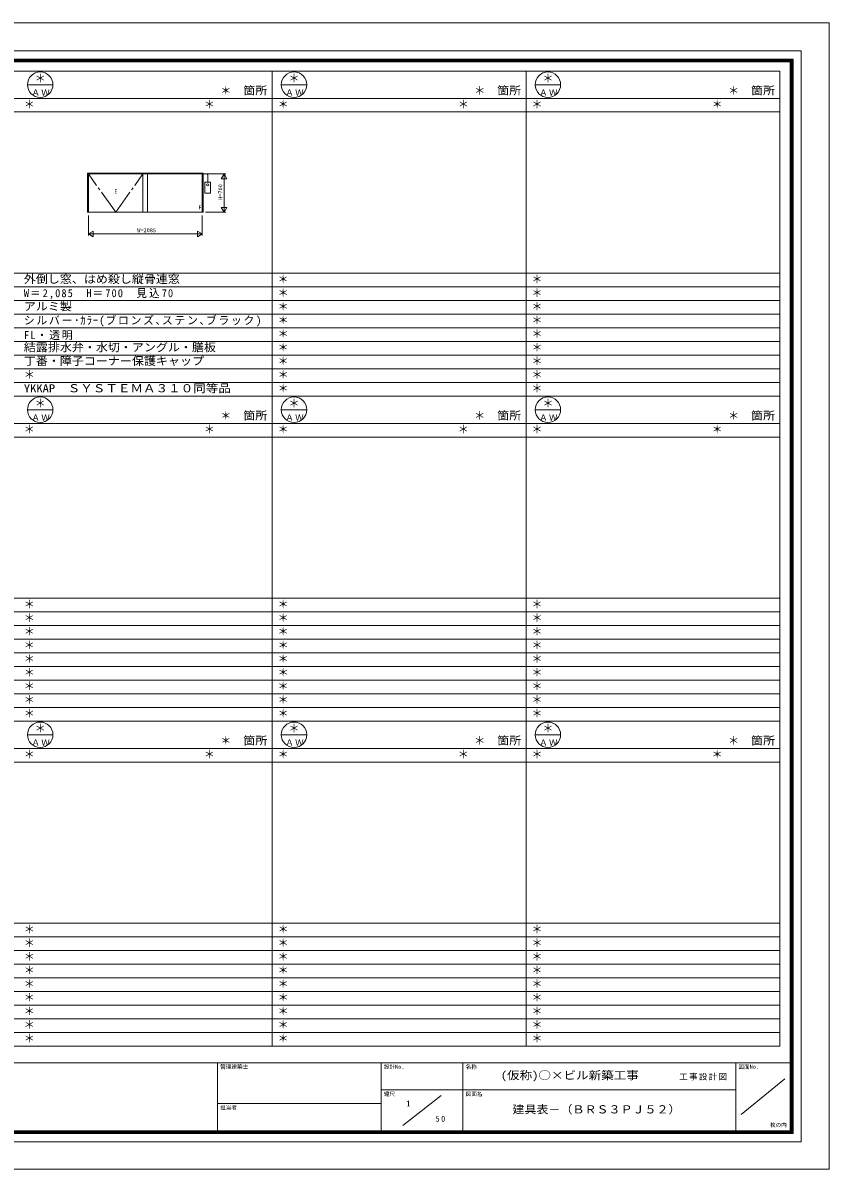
# Model space of a CAD drawing. Units: millimetres, scale not verified. Extents: x -14850 to 14850, y -10500 to 10500.
# Drawn here: x 84 to 14850, y -10500 to 10500 of the extents above; entities that cross this region are included whole.
import ezdxf
from ezdxf.enums import TextEntityAlignment as Align

# ---------------------------------------------------------------- set-up
doc = ezdxf.new("R2010")
doc.units = ezdxf.units.MM
doc.header["$LTSCALE"] = 50
doc.linetypes.add('CHAIN2', pattern=[12, 9, -1, 1, -1])
doc.linetypes.add('DASHED3', pattern=[4, 3, -1])
doc.layers.add('0-0_0', color=7, linetype='Continuous')
for name, color, linetype, lineweight in [('0-1_USER1', 7, 'Continuous', 9), ('0-2_YKK_ZWAK', 4, 'Continuous', 9), ('0-3_YKK_11', 3, 'Continuous', 9), ('0-4_YKK_12', 2, 'Continuous', 9)]:
    doc.layers.add(name, color=color, linetype=linetype, lineweight=lineweight)
doc.styles.add('ＭＳ ゴシック', font='')
doc.styles.get('ＭＳ ゴシック').set_extended_font_data('MS Gothic')

msp = doc.modelspace()

# ---------------------------------------------------------------- linework, layer by layer
at = {"layer": '0-1_USER1'}
for p, q in [((-14850, 10500), (14850, 10500)), ((14850, -10500), (14850, 10500)), ((-14340.23, 9987.41), (14340.79, 9987.41)), ((14340.79, -9999.25), (14340.79, 9987.41)), ((-14190.23, 9837.97), (14190.23, 9837.97)), ((-14177.82, 9825.57), (14177.82, 9825.57)), ((-14164.85, 9812.59), (14165.42, 9812.59)), ((-14152.44, 9799.62), (14152.45, 9799.62)), ((-14140.04, 9787.22), (14140.04, 9787.22)), ((14140.04, -9799.06), (14140.04, 9787.22)), ((14152.45, -9812.03), (14152.45, 9799.62)), ((14165.42, -9825), (14165.42, 9812.59)), ((14177.82, -9837.41), (14177.82, 9825.57)), ((14190.23, -9849.81), (14190.23, 9837.97)), ((-13949.96, 9617.94), (13950.04, 9617.94)), ((4650.04, -8247.06), (4650.04, 9617.94)), ((9300.04, -8247.06), (9300.04, 9617.94)), ((13950.04, -8247.06), (13950.04, 9617.94)), ((166.71, 9367.94), (633.37, 9367.94)), ((4816.7, 9367.94), (5283.37, 9367.94)), ((9466.7, 9367.94), (9933.37, 9367.94)), ((-13949.96, 9117.94), (13950.04, 9117.94)), ((-13949.96, 8867.94), (13950.04, 8867.94)), ((-13949.96, 5912.94), (13950.04, 5912.94)), ((-13949.96, 5662.94), (13950.04, 5662.94)), ((-13949.96, 5412.94), (13950.04, 5412.94)), ((-13949.96, 5162.94), (13950.04, 5162.94)), ((-13949.96, 4912.94), (13950.04, 4912.94)), ((-13949.96, 4662.94), (13950.04, 4662.94)), ((-9299.96, 4412.94), (13950.04, 4412.94)), ((-9299.96, 4162.94), (13950.04, 4162.94)), ((-13949.96, 3912.94), (13950.04, 3912.94)), ((-13949.96, 3662.94), (13950.04, 3662.94)), ((166.71, 3412.94), (633.37, 3412.94)), ((4816.7, 3412.94), (5283.37, 3412.94)), ((9466.7, 3412.94), (9933.37, 3412.94)), ((-13949.96, 3162.94), (13950.04, 3162.94)), ((-13949.96, 2912.94), (13950.04, 2912.94)), ((-13949.96, -42.06), (13950.04, -42.06)), ((-13949.96, -292.06), (13950.04, -292.06)), ((-13949.96, -542.06), (13950.04, -542.06)), ((-13949.96, -792.06), (13950.04, -792.06)), ((-13949.96, -1042.06), (13950.04, -1042.06)), ((-13949.96, -1292.06), (13950.04, -1292.06)), ((-9299.96, -1542.06), (13950.04, -1542.06)), ((-9299.96, -1792.06), (13950.04, -1792.06)), ((-13949.96, -2042.06), (13950.04, -2042.06)), ((-13949.96, -2292.06), (13950.04, -2292.06)), ((166.71, -2542.06), (633.37, -2542.06)), ((4816.7, -2542.06), (5283.37, -2542.06)), ((9466.7, -2542.06), (9933.37, -2542.06)), ((-13949.96, -2792.06), (13950.04, -2792.06)), ((-13949.96, -3042.06), (13950.04, -3042.06)), ((-13949.96, -5997.06), (13950.04, -5997.06)), ((-13949.96, -6247.06), (13950.04, -6247.06)), ((-13949.96, -6497.06), (13950.04, -6497.06)), ((-13949.96, -6747.06), (13950.04, -6747.06)), ((-13949.96, -6997.06), (13950.04, -6997.06)), ((-13949.96, -7247.06), (13950.04, -7247.06)), ((-9299.96, -7497.06), (13950.04, -7497.06)), ((-9299.96, -7747.06), (13950.04, -7747.06)), ((-13949.96, -7997.06), (13950.04, -7997.06)), ((-13949.96, -8247.06), (13950.04, -8247.06)), ((-14190.23, -8550.56), (14190.23, -8550.56)), ((3646.81, -8550.56), (3646.81, -9849.81)), ((6644.55, -8550.56), (6644.55, -9849.81)), ((8143.42, -8550.56), (8143.42, -9849.81)), ((13140.79, -8550.56), (13140.79, -9849.81)), ((14040.23, -8848.87), (13240.6, -9498.5)), ((6644.55, -9049.62), (13140.79, -9049.62)), ((7744.17, -9148.87), (7043.8, -9699.25)), ((6644.55, -9299.44), (3646.81, -9299.44)), ((14190.23, -9849.81), (-14190.23, -9849.81)), ((14177.82, -9837.41), (-14177.82, -9837.41)), ((14165.42, -9825), (-14164.85, -9825)), ((14152.45, -9812.03), (-14152.44, -9812.03)), ((14140.04, -9799.06), (-14140.04, -9799.06)), ((14340.79, -9999.25), (-14340.23, -9999.25)), ((-14850, -10500), (14850, -10500))]:
    msp.add_line(p, q, dxfattribs=at)
for centre in [(400.04, 9367.94), (5050.04, 9367.94), (9700.04, 9367.94), (400.04, 3412.94), (5050.04, 3412.94), (9700.04, 3412.94), (400.04, -2542.06), (5050.04, -2542.06), (9700.04, -2542.06)]:
    msp.add_circle(centre, 233.33, dxfattribs=at)
at = {"layer": '0-2_YKK_ZWAK'}
for p, q in [((3382.54, 7747.94), (1267.54, 7747.94)), ((1267.54, 7747.94), (1267.54, 7032.93)), ((1282.54, 7732.94), (1282.54, 7032.93)), ((2282.54, 7732.94), (1282.54, 7732.94)), ((2367.54, 7732.94), (2282.54, 7732.94)), ((2367.54, 7732.94), (2367.54, 7032.93)), ((3367.54, 7732.94), (2367.54, 7732.94)), ((3367.54, 7732.94), (2367.54, 7732.94)), ((3367.54, 7032.93), (3367.54, 7732.94)), ((3367.54, 7032.93), (3367.54, 7732.94)), ((3382.54, 7032.93), (3382.54, 7747.94)), ((1267.54, 7032.93), (3382.54, 7032.93)), ((1282.54, 7032.93), (2282.54, 7032.93)), ((2282.54, 7032.93), (2367.54, 7032.93)), ((2367.54, 7032.93), (3367.54, 7032.93)), ((2367.54, 7032.93), (3367.54, 7032.93))]:
    msp.add_line(p, q, dxfattribs=at)
at = {"layer": '0-2_YKK_ZWAK', "linetype": 'CHAIN2'}
for q in [(1282.54, 7732.94), (2282.54, 7732.94)]:
    msp.add_line((1782.54, 7032.93), q, dxfattribs=at)
at = {"layer": '0-2_YKK_ZWAK'}
for points in [[(2282.54, 7732.94), (2282.54, 7032.93), (2282.54, 7732.94)], [(2367.54, 7732.94), (2367.54, 7032.93), (2367.54, 7732.94)]]:
    msp.add_lwpolyline(points, dxfattribs=at)
at = {"layer": '0-3_YKK_11', "linetype": 'DASHED3'}
for p, q in [((3367.54, 7732.94), (3447.54, 7732.94)), ((3467.54, 7712.94), (3467.54, 7582.94))]:
    msp.add_line(p, q, dxfattribs=at)
at = {"layer": '0-3_YKK_11'}
for p, q in [((3517.54, 7382.94), (3517.54, 7582.94)), ((3517.54, 7382.94), (3517.54, 7582.94)), ((3417.54, 7382.94), (3517.54, 7382.94)), ((3417.54, 7382.94), (3517.54, 7382.94))]:
    msp.add_line(p, q, dxfattribs=at)
msp.add_lwpolyline([(3517.54, 7582.94), (3417.54, 7582.94), (3417.54, 7382.94)], dxfattribs=at)
msp.add_lwpolyline([(3517.54, 7582.94), (3417.54, 7582.94), (3417.54, 7382.94)], dxfattribs=at)
msp.add_circle((3467.54, 7532.94), 20, dxfattribs=at)
msp.add_circle((3467.54, 7532.94), 20, dxfattribs=at)
at = {"layer": '0-3_YKK_11', "linetype": 'DASHED3'}
msp.add_arc((3447.54, 7712.94), 20, 0, 90, dxfattribs=at)
at = {"layer": '0-4_YKK_12'}
for p, q in [((3427.54, 7732.94), (3797.54, 7732.94)), ((3767.54, 7732.94), (3767.54, 7632.94)), ((3767.54, 7033.94), (3767.54, 7731.93)), ((1282.54, 6972.94), (1282.54, 6602.94)), ((3367.54, 6972.94), (3367.54, 6602.94)), ((3427.54, 7032.93), (3797.54, 7032.93)), ((3817.54, 7119.54), (3717.54, 7119.54)), ((3767.54, 7032.93), (3817.54, 7119.54)), ((1282.54, 6632.94), (1382.54, 6632.94)), ((1283.54, 6632.94), (3366.54, 6632.94)), ((1369.14, 6582.94), (1369.14, 6682.94)), ((3367.54, 6632.94), (3267.54, 6632.94)), ((3280.94, 6682.94), (3280.94, 6582.94)), ((3367.54, 6632.94), (3280.94, 6682.94)), ((3280.94, 6582.94), (3367.54, 6632.94))]:
    msp.add_line(p, q, dxfattribs=at)
msp.add_lwpolyline([(3717.54, 7646.33), (3817.54, 7646.33), (3767.54, 7732.94)], close=True, dxfattribs=at)
for points in [[(3717.54, 7119.54), (3767.54, 7032.93), (3767.54, 7132.93)], [(1369.14, 6682.94), (1282.54, 6632.94), (1369.14, 6582.94)]]:
    msp.add_lwpolyline(points, dxfattribs=at)

# ---------------------------------------------------------------- texts
at = {"layer": '0-0_0', "style": 'ＭＳ ゴシック'}
for p in [(300.04, 9367.94), (4950.04, 9367.94), (9600.04, 9367.94), (3700.04, 9142.94), (8350.04, 9142.94), (13000.04, 9142.94), (100.04, 8892.94), (3400.04, 8892.94), (4750.04, 8892.94), (8050.04, 8892.94), (9400.04, 8892.94), (12700.04, 8892.94), (4750.04, 5687.94), (9400.04, 5687.94), (4750.04, 5437.94), (9400.04, 5437.94), (4750.04, 5187.94), (9400.04, 5187.94), (4750.04, 4937.94), (9400.04, 4937.94), (4750.04, 4687.94), (9400.04, 4687.94), (4750.04, 4437.94), (9400.04, 4437.94), (4750.04, 4187.94), (9400.04, 4187.94), (100.04, 3937.94), (4750.04, 3937.94), (9400.04, 3937.94), (4750.04, 3687.94), (9400.04, 3687.94), (300.04, 3412.94), (4950.04, 3412.94), (9600.04, 3412.94), (3700.04, 3187.94), (8350.04, 3187.94), (13000.04, 3187.94), (100.04, 2937.94), (3400.04, 2937.94), (4750.04, 2937.94), (8050.04, 2937.94), (9400.04, 2937.94), (12700.04, 2937.94), (100.04, -267.06), (4750.04, -267.06), (9400.04, -267.06), (100.04, -517.06), (4750.04, -517.06), (9400.04, -517.06), (100.04, -767.06), (4750.04, -767.06), (9400.04, -767.06), (100.04, -1017.06), (4750.04, -1017.06), (9400.04, -1017.06), (100.04, -1267.06), (4750.04, -1267.06), (9400.04, -1267.06), (100.04, -1517.06), (4750.04, -1517.06), (9400.04, -1517.06), (100.04, -1767.06), (4750.04, -1767.06), (9400.04, -1767.06), (100.04, -2017.06), (4750.04, -2017.06), (9400.04, -2017.06), (100.04, -2267.06), (4750.04, -2267.06), (9400.04, -2267.06), (300.04, -2542.06), (4950.04, -2542.06), (9600.04, -2542.06), (3700.04, -2767.06), (8350.04, -2767.06), (13000.04, -2767.06), (100.04, -3017.06), (3400.04, -3017.06), (4750.04, -3017.06), (8050.04, -3017.06), (9400.04, -3017.06), (12700.04, -3017.06), (100.04, -6222.06), (4750.04, -6222.06), (9400.04, -6222.06), (100.04, -6472.06), (4750.04, -6472.06), (9400.04, -6472.06), (100.04, -6722.06), (4750.04, -6722.06), (9400.04, -6722.06), (100.04, -6972.06), (4750.04, -6972.06), (9400.04, -6972.06), (100.04, -7222.06), (4750.04, -7222.06), (9400.04, -7222.06), (100.04, -7472.06), (4750.04, -7472.06), (9400.04, -7472.06), (100.04, -7722.06), (4750.04, -7722.06), (9400.04, -7722.06), (100.04, -7972.06), (4750.04, -7972.06), (9400.04, -7972.06), (100.04, -8222.06), (4750.04, -8222.06), (9400.04, -8222.06)]:
    msp.add_text('＊', height=146.6, dxfattribs=at).set_placement(p, align=Align.BOTTOM_LEFT)
for s, width, p in [('外倒し窓、はめ殺し縦骨連窓', 1.1, (100.04, 5687.94)), ('アルミ製', 1.1, (100.04, 5187.94)), ('結露排水弁・水切・アングル・膳板', 1.1, (100.04, 4437.94)), ('丁番・障子コーナー保護キャップ', 1.1, (100.04, 4187.94)), ('YKKAP\u3000ＳＹＳＴＥＭＡ３１０同等品', 1.15, (100.04, 3687.94))]:
    msp.add_text(s, height=146.6, dxfattribs=dict(at, width=width)).set_placement(p, align=Align.BOTTOM_LEFT)
at = {"layer": '0-0_0', "char_height": 146.6, "attachment_point": 7, "style": 'ＭＳ ゴシック'}
for s, insert in [('\\T1.21;\\W0.95;W＝2,085\u3000H＝700\\~\\~見込70', (100.04, 5437.94)), ('\\T1.15;シルバー･ｶﾗｰ(ブロンズ､ステン､ブラック)', (100.04, 4937.94)), ('\\T1.16;FL・透明', (100.04, 4687.94))]:
    msp.add_mtext(s, dxfattribs=dict(at, insert=insert))
at = {"layer": '0-1_USER1', "style": 'ＭＳ ゴシック'}
for s, width, p in [('箇所', 1.1, (4120.04, 9142.94)), ('箇所', 1.1, (8770.04, 9142.94)), ('箇所', 1.1, (13420.04, 9142.94)), ('箇所', 1.1, (4120.04, 3187.94)), ('箇所', 1.1, (8770.04, 3187.94)), ('箇所', 1.1, (13420.04, 3187.94)), ('箇所', 1.1, (4120.04, -2767.06)), ('箇所', 1.1, (8770.04, -2767.06)), ('箇所', 1.1, (13420.04, -2767.06)), ('(仮称)○×ビル新築工事', 1.15, (8836.76, -8899.62)), ('建具表－（ＢＲＳ３ＰＪ５２）', 1.1, (9050.09, -9524.62))]:
    msp.add_text(s, height=146.6, dxfattribs=dict(at, width=width)).set_placement(p, align=Align.BOTTOM_LEFT)
at = {"layer": '0-1_USER1', "color": 4, "style": 'ＭＳ ゴシック'}
for s, p in [('管理建築士', (3696.81, -8683.68)), ('設計No.', (6694.55, -8683.68)), ('名称', (8193.42, -8683.68)), ('図面No.', (13190.79, -8683.68)), ('縮尺', (6694.55, -9182.74)), ('図面名', (8193.42, -9182.74)), ('担当者', (3696.81, -9432.56)), ('枚の内', (13767.38, -9748.88))]:
    msp.add_text(s, height=73.31, dxfattribs=at).set_placement(p, align=Align.BOTTOM_LEFT)
at = {"layer": '0-1_USER1', "style": 'ＭＳ ゴシック'}
msp.add_text('1', height=110, dxfattribs=at).set_placement((7106.95, -9386.28), align=Align.BOTTOM_LEFT)
at = {"layer": '0-1_USER1', "char_height": 110, "attachment_point": 7, "style": 'ＭＳ ゴシック'}
for s, insert in [('\\T1.17;ＡＷ', (240.04, 9167.94)), ('\\T1.17;ＡＷ', (4890.04, 9167.94)), ('\\T1.17;ＡＷ', (9540.04, 9167.94)), ('\\T1.17;ＡＷ', (240.04, 3212.94)), ('\\T1.17;ＡＷ', (4890.04, 3212.94)), ('\\T1.17;ＡＷ', (9540.04, 3212.94)), ('\\T1.17;ＡＷ', (240.04, -2742.06)), ('\\T1.17;ＡＷ', (4890.04, -2742.06)), ('\\T1.17;ＡＷ', (9540.04, -2742.06)), ('\\T1.17;工事設計図', (12105.87, -8875.43)), ('\\T1.36;\\W0.9;50', (7643.84, -9633.46))]:
    msp.add_mtext(s, dxfattribs=dict(at, insert=insert))
at = {"layer": '0-2_YKK_ZWAK', "style": 'ＭＳ ゴシック'}
for s, p in [('E', (1758.54, 7352.93)), ('F', (3298.68, 7062.94))]:
    msp.add_text(s, height=73.31, dxfattribs=at).set_placement(p, align=Align.BOTTOM_LEFT)
at = {"layer": '0-4_YKK_12', "color": 4, "style": 'ＭＳ ゴシック'}
msp.add_text('H=700', height=73.31, rotation=90, dxfattribs=at).set_placement((3757.54, 7258.37), align=Align.BOTTOM_LEFT)
msp.add_text('W=2085', height=73.31, dxfattribs=at).set_placement((2177.61, 6642.94), align=Align.BOTTOM_LEFT)

doc.saveas('drawing.dxf')
